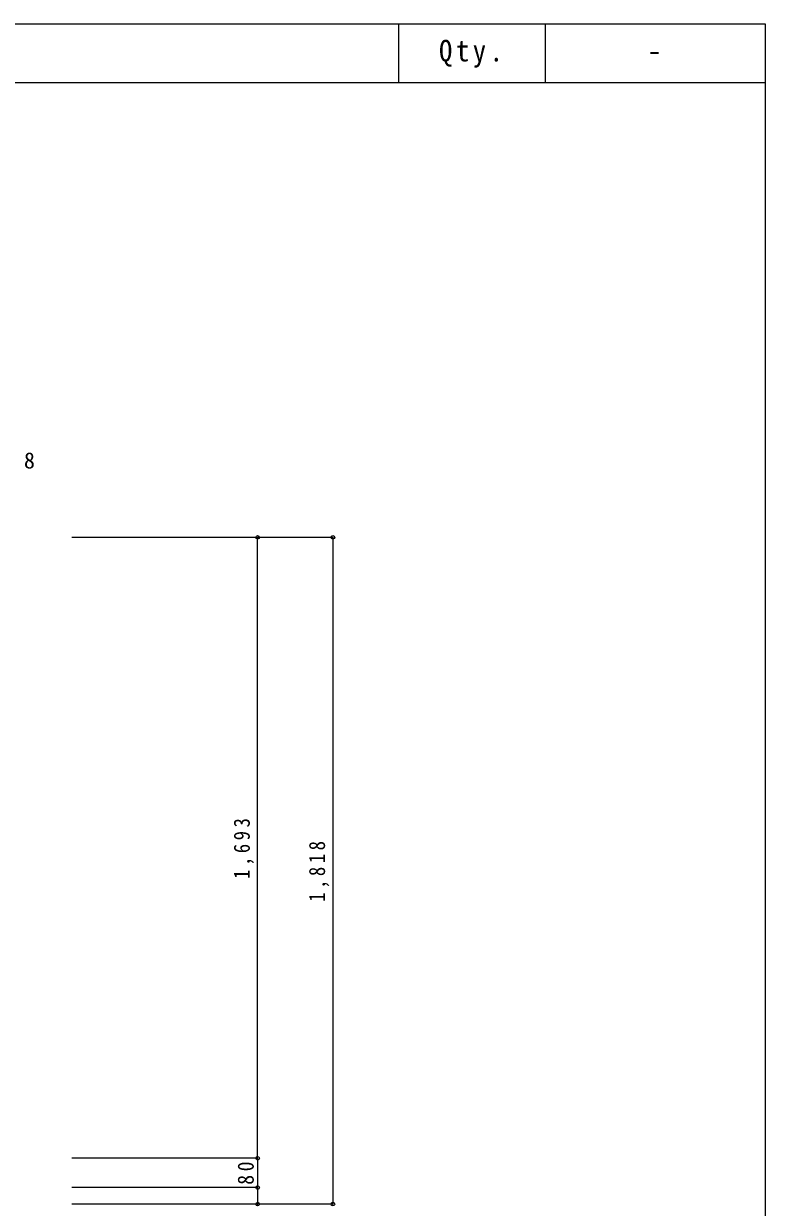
# Model space of a CAD drawing. Units: millimetres at full size, sheet at 1:20; details may follow other scales. Extents: x -8224 to 8256, y -8309 to 9191.
# Drawn here: x -2166 to -144, y 5963 to 9191 of the extents above; entities that cross this region are included whole.
import ezdxf
from ezdxf.enums import TextEntityAlignment as Align

# ---------------------------------------------------------------- set-up
doc = ezdxf.new("R2010")
doc.units = ezdxf.units.MM
doc.header["$LTSCALE"] = 20
doc.header["$PDMODE"] = 32
doc.header["$PDSIZE"] = 10
doc.layers.add('0-0', color=4, linetype='Continuous')
doc.styles.add('ＭＳ ゴシック', font='')
doc.styles.get('ＭＳ ゴシック').set_extended_font_data('MS Gothic')

msp = doc.modelspace()

# ---------------------------------------------------------------- linework, layer by layer
at = {"layer": '0-0', "color": 5}
for p, q in [((-1144.26, 9191.06), (-1144.26, 9031.06)), ((-744.26, 9191.06), (-744.26, 9031.06)), ((-144.26, 9191.06), (-144.26, 3571.06)), ((-8224.26, 9031.06), (-144.26, 9031.06))]:
    msp.add_line(p, q, dxfattribs=at)
at = {"layer": '0-0'}
for p, q in [((-1323.35, 7790.37), (-2035.35, 7790.37)), ((-1528.52, 7790.37), (-2035.35, 7790.37)), ((-1528.52, 6097.37), (-1528.52, 7790.37)), ((-1323.35, 7790.37), (-1323.35, 5972.37)), ((-1528.52, 6097.37), (-2035.35, 6097.37)), ((-1528.52, 6097.37), (-2035.35, 6097.37)), ((-1528.52, 6097.37), (-2035.35, 6097.37)), ((-1528.52, 6097.37), (-1528.52, 6017.37)), ((-1528.52, 6017.37), (-2035.35, 6017.37)), ((-1528.52, 6017.37), (-1528.52, 5972.37)), ((-1323.35, 5972.37), (-2035.35, 5972.37)), ((-1528.52, 5972.37), (-2035.35, 5972.37))]:
    msp.add_line(p, q, dxfattribs=at)
at = {"layer": '0-0', "color": 5}
msp.add_lwpolyline([(-8224.26, 3571.06), (-8224.26, 9191.06), (-144.26, 9191.06)], dxfattribs=at)
for p in [(-1528.52, 7790.37), (-1323.35, 7790.37), (-1528.52, 6097.37), (-1528.52, 6017.37), (-1528.52, 5972.37), (-1323.35, 5972.37)]:
    msp.add_point(p, dxfattribs=at)

# ---------------------------------------------------------------- texts
at = {"layer": '0-0', "color": 7, "style": 'ＭＳ ゴシック'}
for s, height, p in [('-', 58.65, (-466.26, 9071.06)), ('8', 43.99, (-2165.73, 7964.89))]:
    msp.add_text(s, height=height, dxfattribs=at).set_placement(p, align=Align.BOTTOM_LEFT)
at = {"layer": '0-0', "color": 7, "insert": (-1033.76, 9071.06), "char_height": 58.65, "attachment_point": 7, "style": 'ＭＳ ゴシック'}
msp.add_mtext('\\T1.28;\\W0.9;Qty.', dxfattribs=at)
msp.add_mtext('\\T1.28;\\W0.9;Qty.', dxfattribs=at)
at = {"layer": '0-0', "color": 7, "char_height": 43.99, "attachment_point": 7, "rotation": 90, "style": 'ＭＳ ゴシック'}
for s, insert in [('\\T1.38;\\W0.85;1,693', (-1538.52, 6858.87)), ('\\T1.38;\\W0.85;1,818', (-1333.35, 6796.37)), ('\\T1.36;\\W0.9;80', (-1538.52, 6024.87))]:
    msp.add_mtext(s, dxfattribs=dict(at, insert=insert))

doc.saveas('drawing.dxf')
